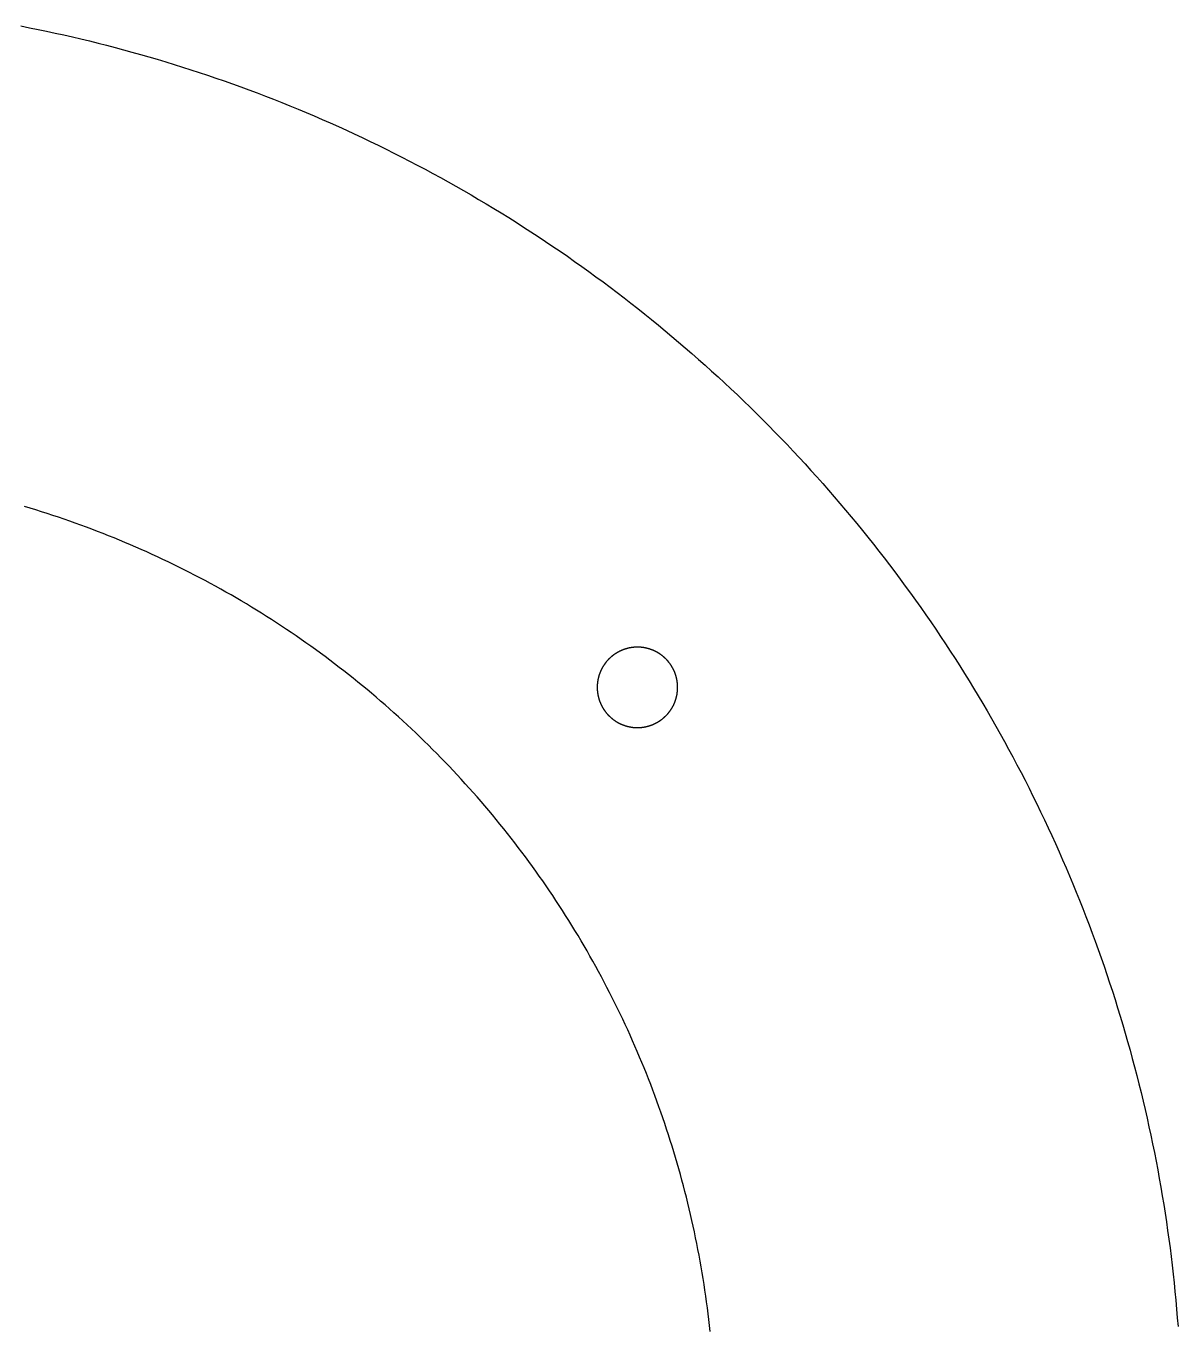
# Model space of a CAD drawing. Header units: millimetres. Extents: x -89 to 89, y -89 to 102.
# Drawn here: x 17.1 to 88.8, y 6.6 to 87.4 of the extents above; entities that cross this region are included whole.
import ezdxf

# ---------------------------------------------------------------- set-up
doc = ezdxf.new("R2010")
doc.units = ezdxf.units.MM
doc.layers.add('CUT', color=7, linetype='Continuous')

msp = doc.modelspace()

# ---------------------------------------------------------------- linework, layer by layer
at = {"layer": 'CUT'}
for points in [[(16.827, 87.395), (17.363, 87.29), (17.898, 87.182), (18.433, 87.07), (18.967, 86.956), (19.5, 86.837), (20.032, 86.716), (20.564, 86.592), (21.095, 86.464), (21.625, 86.333), (22.155, 86.198), (22.683, 86.061), (23.211, 85.92), (23.737, 85.776), (24.263, 85.629), (24.788, 85.478), (25.312, 85.325), (25.835, 85.168), (26.357, 85.008), (26.879, 84.844), (27.399, 84.678), (27.918, 84.508), (28.436, 84.335), (28.953, 84.159), (29.468, 83.98), (29.983, 83.797), (30.497, 83.612), (31.009, 83.423), (31.521, 83.231), (32.031, 83.036), (32.54, 82.838), (33.047, 82.637), (33.554, 82.433), (34.059, 82.225), (34.563, 82.015), (35.065, 81.801), (35.567, 81.584), (36.066, 81.365), (36.565, 81.142), (37.062, 80.916), (37.558, 80.687), (38.052, 80.455), (38.545, 80.22), (39.037, 79.982), (39.527, 79.741), (40.015, 79.497), (40.502, 79.25), (40.988, 79), (41.472, 78.747), (41.954, 78.491), (42.435, 78.232), (42.914, 77.97), (43.392, 77.705), (43.868, 77.438), (44.342, 77.167), (44.815, 76.894), (45.286, 76.617), (45.755, 76.338), (46.223, 76.056), (46.688, 75.771), (47.153, 75.483), (47.615, 75.192), (48.075, 74.898), (48.534, 74.602), (48.991, 74.303), (49.446, 74.001), (49.899, 73.696), (50.35, 73.388), (50.799, 73.078), (51.247, 72.765), (51.692, 72.449), (52.136, 72.131), (52.578, 71.809), (53.017, 71.485), (53.455, 71.159), (53.89, 70.829), (54.324, 70.497), (54.756, 70.163), (55.185, 69.826), (55.612, 69.486), (56.038, 69.143), (56.461, 68.798), (56.882, 68.45), (57.301, 68.1), (57.718, 67.747), (58.132, 67.392), (58.545, 67.034), (58.955, 66.673), (59.363, 66.31), (59.769, 65.945), (60.172, 65.577), (60.573, 65.206), (60.972, 64.833), (61.369, 64.458), (61.763, 64.08), (62.155, 63.7), (62.545, 63.317), (62.933, 62.933), (63.317, 62.545), (63.7, 62.155), (64.08, 61.763), (64.458, 61.369), (64.833, 60.972), (65.206, 60.573), (65.577, 60.172), (65.945, 59.769), (66.31, 59.363), (66.673, 58.955), (67.034, 58.545), (67.392, 58.132), (67.747, 57.718), (68.1, 57.301), (68.45, 56.882), (68.798, 56.461), (69.143, 56.038), (69.486, 55.612), (69.826, 55.185), (70.163, 54.756), (70.497, 54.324), (70.829, 53.89), (71.159, 53.455), (71.485, 53.017), (71.809, 52.578), (72.131, 52.136), (72.449, 51.692), (72.765, 51.247), (73.078, 50.799), (73.388, 50.35), (73.696, 49.899), (74.001, 49.446), (74.303, 48.991), (74.602, 48.534), (74.898, 48.075), (75.192, 47.615), (75.483, 47.153), (75.771, 46.688), (76.056, 46.223), (76.338, 45.755), (76.617, 45.286), (76.894, 44.815), (77.167, 44.342), (77.438, 43.868), (77.705, 43.392), (77.97, 42.914), (78.232, 42.435), (78.491, 41.954), (78.747, 41.472), (79, 40.988), (79.25, 40.502), (79.497, 40.015), (79.741, 39.527), (79.982, 39.037), (80.22, 38.545), (80.455, 38.052), (80.687, 37.558), (80.916, 37.062), (81.142, 36.565), (81.365, 36.066), (81.584, 35.567), (81.801, 35.065), (82.015, 34.563), (82.225, 34.059), (82.433, 33.554), (82.637, 33.047), (82.838, 32.54), (83.036, 32.031), (83.231, 31.521), (83.423, 31.009), (83.612, 30.497), (83.797, 29.983), (83.98, 29.468), (84.159, 28.953), (84.335, 28.436), (84.508, 27.918), (84.678, 27.399), (84.844, 26.879), (85.008, 26.357), (85.168, 25.835), (85.325, 25.312), (85.478, 24.788), (85.629, 24.263), (85.776, 23.737), (85.92, 23.211), (86.061, 22.683), (86.198, 22.155), (86.333, 21.625), (86.464, 21.095), (86.592, 20.564), (86.716, 20.032), (86.837, 19.5), (86.956, 18.967), (87.07, 18.433), (87.182, 17.898), (87.29, 17.363), (87.395, 16.827), (87.496, 16.291), (87.595, 15.753), (87.69, 15.216), (87.781, 14.677), (87.87, 14.138), (87.955, 13.599), (88.037, 13.059), (88.115, 12.519), (88.19, 11.978), (88.262, 11.436), (88.331, 10.895), (88.396, 10.352), (88.458, 9.81), (88.516, 9.267), (88.571, 8.724), (88.623, 8.18), (88.672, 7.636), (88.717, 7.092), (88.759, 6.547)], [(59.674, 6.247), (59.634, 6.613), (59.593, 6.979), (59.549, 7.345), (59.503, 7.71), (59.454, 8.075), (59.403, 8.439), (59.351, 8.804), (59.295, 9.168), (59.238, 9.531), (59.178, 9.895), (59.117, 10.258), (59.053, 10.62), (58.986, 10.982), (58.918, 11.344), (58.847, 11.705), (58.774, 12.066), (58.699, 12.427), (58.622, 12.787), (58.542, 13.146), (58.46, 13.505), (58.376, 13.863), (58.29, 14.221), (58.202, 14.579), (58.111, 14.936), (58.019, 15.292), (57.924, 15.648), (57.827, 16.003), (57.727, 16.357), (57.626, 16.711), (57.522, 17.064), (57.416, 17.417), (57.308, 17.769), (57.198, 18.12), (57.086, 18.471), (56.972, 18.821), (56.855, 19.17), (56.736, 19.519), (56.616, 19.866), (56.493, 20.213), (56.368, 20.56), (56.24, 20.905), (56.111, 21.25), (55.98, 21.594), (55.846, 21.937), (55.71, 22.279), (55.573, 22.62), (55.433, 22.961), (55.291, 23.301), (55.147, 23.64), (55.001, 23.977), (54.853, 24.314), (54.702, 24.651), (54.55, 24.986), (54.396, 25.32), (54.239, 25.653), (54.081, 25.986), (53.92, 26.317), (53.758, 26.647), (53.593, 26.977), (53.427, 27.305), (53.258, 27.632), (53.088, 27.959), (52.915, 28.284), (52.741, 28.608), (52.564, 28.931), (52.386, 29.253), (52.205, 29.574), (52.023, 29.894), (51.838, 30.212), (51.652, 30.53), (51.464, 30.846), (51.273, 31.161), (51.081, 31.475), (50.887, 31.788), (50.691, 32.1), (50.493, 32.41), (50.293, 32.719), (50.092, 33.027), (49.888, 33.334), (49.683, 33.64), (49.475, 33.944), (49.266, 34.247), (49.055, 34.548), (48.842, 34.849), (48.627, 35.148), (48.411, 35.446), (48.192, 35.742), (47.972, 36.037), (47.75, 36.331), (47.526, 36.623), (47.301, 36.914), (47.073, 37.203), (46.844, 37.492), (46.613, 37.778), (46.381, 38.064), (46.146, 38.347), (45.91, 38.63), (45.672, 38.911), (45.433, 39.19), (45.191, 39.468), (44.948, 39.745), (44.703, 40.02), (44.457, 40.294), (44.209, 40.566), (43.959, 40.836), (43.708, 41.105), (43.455, 41.372), (43.2, 41.638), (42.944, 41.903), (42.686, 42.165), (42.426, 42.426), (42.165, 42.686), (41.903, 42.944), (41.638, 43.2), (41.372, 43.455), (41.105, 43.708), (40.836, 43.959), (40.566, 44.209), (40.294, 44.457), (40.02, 44.703), (39.745, 44.948), (39.468, 45.191), (39.19, 45.433), (38.911, 45.672), (38.63, 45.91), (38.347, 46.146), (38.064, 46.381), (37.778, 46.613), (37.492, 46.844), (37.203, 47.073), (36.914, 47.301), (36.623, 47.526), (36.331, 47.75), (36.037, 47.972), (35.742, 48.192), (35.446, 48.411), (35.148, 48.627), (34.849, 48.842), (34.548, 49.055), (34.247, 49.266), (33.944, 49.475), (33.64, 49.683), (33.334, 49.888), (33.027, 50.092), (32.719, 50.293), (32.41, 50.493), (32.1, 50.691), (31.788, 50.887), (31.475, 51.081), (31.161, 51.273), (30.846, 51.464), (30.53, 51.652), (30.212, 51.838), (29.894, 52.023), (29.574, 52.205), (29.253, 52.386), (28.931, 52.564), (28.608, 52.741), (28.284, 52.915), (27.959, 53.088), (27.632, 53.258), (27.305, 53.427), (26.977, 53.593), (26.647, 53.758), (26.317, 53.92), (25.986, 54.081), (25.653, 54.239), (25.32, 54.396), (24.986, 54.55), (24.651, 54.702), (24.314, 54.853), (23.977, 55.001), (23.64, 55.147), (23.301, 55.291), (22.961, 55.433), (22.62, 55.573), (22.279, 55.71), (21.937, 55.846), (21.594, 55.98), (21.25, 56.111), (20.905, 56.24), (20.56, 56.368), (20.213, 56.493), (19.866, 56.616), (19.519, 56.736), (19.17, 56.855), (18.821, 56.972), (18.471, 57.086), (18.12, 57.198), (17.769, 57.308), (17.417, 57.416), (17.064, 57.522)]]:
    msp.add_lwpolyline(points, dxfattribs=at)
msp.add_lwpolyline([(57.652, 46.403), (57.651, 46.419), (57.65, 46.434), (57.65, 46.449), (57.648, 46.465), (57.647, 46.48), (57.646, 46.495), (57.645, 46.51), (57.643, 46.526), (57.642, 46.541), (57.64, 46.556), (57.638, 46.572), (57.636, 46.587), (57.634, 46.602), (57.632, 46.617), (57.63, 46.632), (57.628, 46.648), (57.626, 46.663), (57.623, 46.678), (57.621, 46.693), (57.618, 46.708), (57.616, 46.723), (57.613, 46.738), (57.61, 46.753), (57.607, 46.768), (57.604, 46.783), (57.601, 46.798), (57.598, 46.813), (57.594, 46.828), (57.591, 46.843), (57.588, 46.858), (57.584, 46.873), (57.58, 46.888), (57.577, 46.903), (57.573, 46.918), (57.569, 46.933), (57.565, 46.947), (57.561, 46.962), (57.556, 46.977), (57.552, 46.992), (57.548, 47.006), (57.543, 47.021), (57.538, 47.036), (57.534, 47.05), (57.529, 47.065), (57.524, 47.079), (57.519, 47.094), (57.514, 47.108), (57.509, 47.123), (57.504, 47.137), (57.499, 47.152), (57.493, 47.166), (57.488, 47.18), (57.482, 47.195), (57.476, 47.209), (57.471, 47.223), (57.465, 47.237), (57.459, 47.252), (57.453, 47.266), (57.447, 47.28), (57.441, 47.294), (57.434, 47.308), (57.428, 47.322), (57.422, 47.336), (57.415, 47.35), (57.409, 47.363), (57.402, 47.377), (57.395, 47.391), (57.388, 47.405), (57.381, 47.418), (57.374, 47.432), (57.367, 47.446), (57.36, 47.459), (57.353, 47.473), (57.345, 47.486), (57.338, 47.5), (57.33, 47.513), (57.323, 47.526), (57.315, 47.54), (57.307, 47.553), (57.3, 47.566), (57.292, 47.579), (57.284, 47.592), (57.276, 47.605), (57.267, 47.618), (57.259, 47.631), (57.251, 47.644), (57.242, 47.657), (57.234, 47.67), (57.225, 47.682), (57.217, 47.695), (57.208, 47.708), (57.199, 47.72), (57.19, 47.733), (57.181, 47.745), (57.172, 47.758), (57.163, 47.77), (57.154, 47.782), (57.145, 47.794), (57.135, 47.807), (57.126, 47.819), (57.117, 47.831), (57.107, 47.843), (57.097, 47.855), (57.088, 47.867), (57.078, 47.879), (57.068, 47.89), (57.058, 47.902), (57.048, 47.914), (57.038, 47.925), (57.028, 47.937), (57.018, 47.948), (57.008, 47.96), (56.997, 47.971), (56.987, 47.982), (56.976, 47.993), (56.966, 48.005), (56.955, 48.016), (56.945, 48.027), (56.934, 48.038), (56.923, 48.048), (56.912, 48.059), (56.901, 48.07), (56.89, 48.081), (56.879, 48.091), (56.868, 48.102), (56.857, 48.112), (56.845, 48.123), (56.834, 48.133), (56.823, 48.143), (56.811, 48.154), (56.8, 48.164), (56.788, 48.174), (56.776, 48.184), (56.765, 48.194), (56.753, 48.203), (56.741, 48.213), (56.729, 48.223), (56.717, 48.233), (56.705, 48.242), (56.693, 48.252), (56.681, 48.261), (56.669, 48.27), (56.657, 48.28), (56.644, 48.289), (56.632, 48.298), (56.62, 48.307), (56.607, 48.316), (56.595, 48.325), (56.582, 48.333), (56.57, 48.342), (56.557, 48.351), (56.544, 48.359), (56.531, 48.368), (56.519, 48.376), (56.506, 48.385), (56.493, 48.393), (56.48, 48.401), (56.467, 48.409), (56.454, 48.417), (56.44, 48.425), (56.427, 48.433), (56.414, 48.441), (56.401, 48.448), (56.387, 48.456), (56.374, 48.463), (56.361, 48.471), (56.347, 48.478), (56.334, 48.486), (56.32, 48.493), (56.307, 48.5), (56.293, 48.507), (56.279, 48.514), (56.266, 48.521), (56.252, 48.527), (56.238, 48.534), (56.224, 48.541), (56.21, 48.547), (56.196, 48.554), (56.182, 48.56), (56.168, 48.566), (56.154, 48.572), (56.14, 48.578), (56.126, 48.584), (56.112, 48.59), (56.098, 48.596), (56.083, 48.602), (56.069, 48.608), (56.055, 48.613), (56.041, 48.619), (56.026, 48.624), (56.012, 48.629), (55.997, 48.635), (55.983, 48.64), (55.968, 48.645), (55.954, 48.65), (55.939, 48.655), (55.925, 48.659), (55.91, 48.664), (55.896, 48.669), (55.881, 48.673), (55.866, 48.677), (55.851, 48.682), (55.837, 48.686), (55.822, 48.69), (55.807, 48.694), (55.792, 48.698), (55.778, 48.702), (55.763, 48.706), (55.748, 48.709), (55.733, 48.713), (55.718, 48.717), (55.703, 48.72), (55.688, 48.723), (55.673, 48.727), (55.658, 48.73), (55.643, 48.733), (55.628, 48.736), (55.613, 48.738), (55.598, 48.741), (55.583, 48.744), (55.567, 48.746), (55.552, 48.749), (55.537, 48.751), (55.522, 48.754), (55.507, 48.756), (55.492, 48.758), (55.476, 48.76), (55.461, 48.762), (55.446, 48.764), (55.431, 48.765), (55.416, 48.767), (55.4, 48.769), (55.385, 48.77), (55.37, 48.771), (55.354, 48.773), (55.339, 48.774), (55.324, 48.775), (55.309, 48.776), (55.293, 48.777), (55.278, 48.778), (55.263, 48.778), (55.247, 48.779), (55.232, 48.78), (55.217, 48.78), (55.201, 48.78), (55.186, 48.781), (55.171, 48.781), (55.155, 48.781), (55.14, 48.781), (55.125, 48.781), (55.109, 48.78), (55.094, 48.78), (55.079, 48.78), (55.063, 48.779), (55.048, 48.778), (55.033, 48.778), (55.017, 48.777), (55.002, 48.776), (54.987, 48.775), (54.971, 48.774), (54.956, 48.773), (54.941, 48.771), (54.925, 48.77), (54.91, 48.769), (54.895, 48.767), (54.88, 48.765), (54.864, 48.764), (54.849, 48.762), (54.834, 48.76), (54.819, 48.758), (54.804, 48.756), (54.788, 48.754), (54.773, 48.751), (54.758, 48.749), (54.743, 48.746), (54.728, 48.744), (54.713, 48.741), (54.698, 48.738), (54.683, 48.736), (54.667, 48.733), (54.652, 48.73), (54.637, 48.727), (54.622, 48.723), (54.607, 48.72), (54.592, 48.717), (54.578, 48.713), (54.563, 48.709), (54.548, 48.706), (54.533, 48.702), (54.518, 48.698), (54.503, 48.694), (54.488, 48.69), (54.474, 48.686), (54.459, 48.682), (54.444, 48.677), (54.429, 48.673), (54.415, 48.669), (54.4, 48.664), (54.386, 48.659), (54.371, 48.655), (54.356, 48.65), (54.342, 48.645), (54.327, 48.64), (54.313, 48.635), (54.299, 48.629), (54.284, 48.624), (54.27, 48.619), (54.255, 48.613), (54.241, 48.608), (54.227, 48.602), (54.213, 48.596), (54.198, 48.59), (54.184, 48.584), (54.17, 48.578), (54.156, 48.572), (54.142, 48.566), (54.128, 48.56), (54.114, 48.554), (54.1, 48.547), (54.086, 48.541), (54.072, 48.534), (54.059, 48.527), (54.045, 48.521), (54.031, 48.514), (54.017, 48.507), (54.004, 48.5), (53.99, 48.493), (53.977, 48.486), (53.963, 48.478), (53.95, 48.471), (53.936, 48.463), (53.923, 48.456), (53.91, 48.448), (53.896, 48.441), (53.883, 48.433), (53.87, 48.425), (53.857, 48.417), (53.844, 48.409), (53.831, 48.401), (53.818, 48.393), (53.805, 48.385), (53.792, 48.376), (53.779, 48.368), (53.766, 48.359), (53.754, 48.351), (53.741, 48.342), (53.728, 48.333), (53.716, 48.325), (53.703, 48.316), (53.691, 48.307), (53.678, 48.298), (53.666, 48.289), (53.654, 48.28), (53.641, 48.27), (53.629, 48.261), (53.617, 48.252), (53.605, 48.242), (53.593, 48.233), (53.581, 48.223), (53.569, 48.213), (53.557, 48.203), (53.546, 48.194), (53.534, 48.184), (53.522, 48.174), (53.511, 48.164), (53.499, 48.154), (53.488, 48.143), (53.476, 48.133), (53.465, 48.123), (53.454, 48.112), (53.442, 48.102), (53.431, 48.091), (53.42, 48.081), (53.409, 48.07), (53.398, 48.059), (53.387, 48.048), (53.377, 48.038), (53.366, 48.027), (53.355, 48.016), (53.345, 48.005), (53.334, 47.993), (53.324, 47.982), (53.313, 47.971), (53.303, 47.96), (53.293, 47.948), (53.282, 47.937), (53.272, 47.925), (53.262, 47.914), (53.252, 47.902), (53.242, 47.89), (53.232, 47.879), (53.223, 47.867), (53.213, 47.855), (53.203, 47.843), (53.194, 47.831), (53.184, 47.819), (53.175, 47.807), (53.166, 47.794), (53.156, 47.782), (53.147, 47.77), (53.138, 47.758), (53.129, 47.745), (53.12, 47.733), (53.111, 47.72), (53.102, 47.708), (53.094, 47.695), (53.085, 47.682), (53.077, 47.67), (53.068, 47.657), (53.06, 47.644), (53.051, 47.631), (53.043, 47.618), (53.035, 47.605), (53.027, 47.592), (53.019, 47.579), (53.011, 47.566), (53.003, 47.553), (52.995, 47.54), (52.988, 47.526), (52.98, 47.513), (52.972, 47.5), (52.965, 47.486), (52.958, 47.473), (52.95, 47.459), (52.943, 47.446), (52.936, 47.432), (52.929, 47.418), (52.922, 47.405), (52.915, 47.391), (52.909, 47.377), (52.902, 47.363), (52.895, 47.35), (52.889, 47.336), (52.882, 47.322), (52.876, 47.308), (52.87, 47.294), (52.864, 47.28), (52.857, 47.266), (52.851, 47.252), (52.846, 47.237), (52.84, 47.223), (52.834, 47.209), (52.828, 47.195), (52.823, 47.18), (52.817, 47.166), (52.812, 47.152), (52.807, 47.137), (52.801, 47.123), (52.796, 47.108), (52.791, 47.094), (52.786, 47.079), (52.781, 47.065), (52.777, 47.05), (52.772, 47.036), (52.767, 47.021), (52.763, 47.006), (52.758, 46.992), (52.754, 46.977), (52.75, 46.962), (52.746, 46.947), (52.742, 46.933), (52.738, 46.918), (52.734, 46.903), (52.73, 46.888), (52.726, 46.873), (52.723, 46.858), (52.719, 46.843), (52.716, 46.828), (52.713, 46.813), (52.709, 46.798), (52.706, 46.783), (52.703, 46.768), (52.7, 46.753), (52.697, 46.738), (52.695, 46.723), (52.692, 46.708), (52.689, 46.693), (52.687, 46.678), (52.685, 46.663), (52.682, 46.648), (52.68, 46.632), (52.678, 46.617), (52.676, 46.602), (52.674, 46.587), (52.672, 46.572), (52.67, 46.556), (52.669, 46.541), (52.667, 46.526), (52.666, 46.51), (52.664, 46.495), (52.663, 46.48), (52.662, 46.465), (52.661, 46.449), (52.66, 46.434), (52.659, 46.419), (52.658, 46.403), (52.658, 46.388), (52.657, 46.373), (52.656, 46.357), (52.656, 46.342), (52.656, 46.327), (52.655, 46.311), (52.655, 46.296), (52.655, 46.281), (52.655, 46.265), (52.655, 46.25), (52.656, 46.235), (52.656, 46.219), (52.656, 46.204), (52.657, 46.189), (52.658, 46.173), (52.658, 46.158), (52.659, 46.143), (52.66, 46.127), (52.661, 46.112), (52.662, 46.097), (52.663, 46.082), (52.664, 46.066), (52.666, 46.051), (52.667, 46.036), (52.669, 46.02), (52.67, 46.005), (52.672, 45.99), (52.674, 45.975), (52.676, 45.959), (52.678, 45.944), (52.68, 45.929), (52.682, 45.914), (52.685, 45.899), (52.687, 45.884), (52.689, 45.868), (52.692, 45.853), (52.695, 45.838), (52.697, 45.823), (52.7, 45.808), (52.703, 45.793), (52.706, 45.778), (52.709, 45.763), (52.713, 45.748), (52.716, 45.733), (52.719, 45.718), (52.723, 45.703), (52.726, 45.688), (52.73, 45.673), (52.734, 45.658), (52.738, 45.644), (52.742, 45.629), (52.746, 45.614), (52.75, 45.599), (52.754, 45.584), (52.758, 45.57), (52.763, 45.555), (52.767, 45.54), (52.772, 45.526), (52.777, 45.511), (52.781, 45.497), (52.786, 45.482), (52.791, 45.467), (52.796, 45.453), (52.801, 45.438), (52.807, 45.424), (52.812, 45.41), (52.817, 45.395), (52.823, 45.381), (52.828, 45.367), (52.834, 45.352), (52.84, 45.338), (52.846, 45.324), (52.851, 45.31), (52.857, 45.296), (52.864, 45.282), (52.87, 45.268), (52.876, 45.254), (52.882, 45.24), (52.889, 45.226), (52.895, 45.212), (52.902, 45.198), (52.909, 45.184), (52.915, 45.17), (52.922, 45.157), (52.929, 45.143), (52.936, 45.129), (52.943, 45.116), (52.95, 45.102), (52.958, 45.089), (52.965, 45.075), (52.972, 45.062), (52.98, 45.048), (52.988, 45.035), (52.995, 45.022), (53.003, 45.009), (53.011, 44.995), (53.019, 44.982), (53.027, 44.969), (53.035, 44.956), (53.043, 44.943), (53.051, 44.93), (53.06, 44.917), (53.068, 44.905), (53.077, 44.892), (53.085, 44.879), (53.094, 44.866), (53.102, 44.854), (53.111, 44.841), (53.12, 44.829), (53.129, 44.816), (53.138, 44.804), (53.147, 44.791), (53.156, 44.779), (53.166, 44.767), (53.175, 44.755), (53.184, 44.743), (53.194, 44.731), (53.203, 44.719), (53.213, 44.707), (53.223, 44.695), (53.232, 44.683), (53.242, 44.671), (53.252, 44.659), (53.262, 44.648), (53.272, 44.636), (53.282, 44.625), (53.293, 44.613), (53.303, 44.602), (53.313, 44.59), (53.324, 44.579), (53.334, 44.568), (53.345, 44.557), (53.355, 44.546), (53.366, 44.535), (53.377, 44.524), (53.387, 44.513), (53.398, 44.502), (53.409, 44.491), (53.42, 44.481), (53.431, 44.47), (53.442, 44.46), (53.454, 44.449), (53.465, 44.439), (53.476, 44.428), (53.488, 44.418), (53.499, 44.408), (53.511, 44.398), (53.522, 44.388), (53.534, 44.378), (53.546, 44.368), (53.557, 44.358), (53.569, 44.348), (53.581, 44.338), (53.593, 44.329), (53.605, 44.319), (53.617, 44.31), (53.629, 44.3), (53.641, 44.291), (53.654, 44.282), (53.666, 44.273), (53.678, 44.264), (53.691, 44.255), (53.703, 44.246), (53.716, 44.237), (53.728, 44.228), (53.741, 44.219), (53.754, 44.211), (53.766, 44.202), (53.779, 44.194), (53.792, 44.185), (53.805, 44.177), (53.818, 44.169), (53.831, 44.16), (53.844, 44.152), (53.857, 44.144), (53.87, 44.136), (53.883, 44.129), (53.896, 44.121), (53.91, 44.113), (53.923, 44.105), (53.936, 44.098), (53.95, 44.091), (53.963, 44.083), (53.977, 44.076), (53.99, 44.069), (54.004, 44.062), (54.017, 44.055), (54.031, 44.048), (54.045, 44.041), (54.059, 44.034), (54.072, 44.027), (54.086, 44.021), (54.1, 44.014), (54.114, 44.008), (54.128, 44.001), (54.142, 43.995), (54.156, 43.989), (54.17, 43.983), (54.184, 43.977), (54.198, 43.971), (54.213, 43.965), (54.227, 43.959), (54.241, 43.954), (54.255, 43.948), (54.27, 43.943), (54.284, 43.937), (54.299, 43.932), (54.313, 43.927), (54.327, 43.922), (54.342, 43.917), (54.356, 43.912), (54.371, 43.907), (54.386, 43.902), (54.4, 43.897), (54.415, 43.893), (54.429, 43.888), (54.444, 43.884), (54.459, 43.88), (54.474, 43.875), (54.488, 43.871), (54.503, 43.867), (54.518, 43.863), (54.533, 43.859), (54.548, 43.856), (54.563, 43.852), (54.578, 43.848), (54.592, 43.845), (54.607, 43.841), (54.622, 43.838), (54.637, 43.835), (54.652, 43.832), (54.667, 43.829), (54.683, 43.826), (54.698, 43.823), (54.713, 43.82), (54.728, 43.818), (54.743, 43.815), (54.758, 43.812), (54.773, 43.81), (54.788, 43.808), (54.804, 43.806), (54.819, 43.803), (54.834, 43.801), (54.849, 43.8), (54.864, 43.798), (54.88, 43.796), (54.895, 43.794), (54.91, 43.793), (54.925, 43.791), (54.941, 43.79), (54.956, 43.789), (54.971, 43.787), (54.987, 43.786), (55.002, 43.785), (55.017, 43.785), (55.033, 43.784), (55.048, 43.783), (55.063, 43.782), (55.079, 43.782), (55.094, 43.781), (55.109, 43.781), (55.125, 43.781), (55.14, 43.781), (55.155, 43.781), (55.171, 43.781), (55.186, 43.781), (55.201, 43.781), (55.217, 43.781), (55.232, 43.782), (55.247, 43.782), (55.263, 43.783), (55.278, 43.784), (55.293, 43.785), (55.309, 43.785), (55.324, 43.786), (55.339, 43.787), (55.354, 43.789), (55.37, 43.79), (55.385, 43.791), (55.4, 43.793), (55.416, 43.794), (55.431, 43.796), (55.446, 43.798), (55.461, 43.8), (55.476, 43.801), (55.492, 43.803), (55.507, 43.806), (55.522, 43.808), (55.537, 43.81), (55.552, 43.812), (55.567, 43.815), (55.583, 43.818), (55.598, 43.82), (55.613, 43.823), (55.628, 43.826), (55.643, 43.829), (55.658, 43.832), (55.673, 43.835), (55.688, 43.838), (55.703, 43.841), (55.718, 43.845), (55.733, 43.848), (55.748, 43.852), (55.763, 43.856), (55.778, 43.859), (55.792, 43.863), (55.807, 43.867), (55.822, 43.871), (55.837, 43.875), (55.851, 43.88), (55.866, 43.884), (55.881, 43.888), (55.896, 43.893), (55.91, 43.897), (55.925, 43.902), (55.939, 43.907), (55.954, 43.912), (55.968, 43.917), (55.983, 43.922), (55.997, 43.927), (56.012, 43.932), (56.026, 43.937), (56.041, 43.943), (56.055, 43.948), (56.069, 43.954), (56.083, 43.959), (56.098, 43.965), (56.112, 43.971), (56.126, 43.977), (56.14, 43.983), (56.154, 43.989), (56.168, 43.995), (56.182, 44.001), (56.196, 44.008), (56.21, 44.014), (56.224, 44.021), (56.238, 44.027), (56.252, 44.034), (56.266, 44.041), (56.279, 44.048), (56.293, 44.055), (56.307, 44.062), (56.32, 44.069), (56.334, 44.076), (56.347, 44.083), (56.361, 44.091), (56.374, 44.098), (56.387, 44.105), (56.401, 44.113), (56.414, 44.121), (56.427, 44.129), (56.44, 44.136), (56.454, 44.144), (56.467, 44.152), (56.48, 44.16), (56.493, 44.169), (56.506, 44.177), (56.519, 44.185), (56.531, 44.194), (56.544, 44.202), (56.557, 44.211), (56.57, 44.219), (56.582, 44.228), (56.595, 44.237), (56.607, 44.246), (56.62, 44.255), (56.632, 44.264), (56.644, 44.273), (56.657, 44.282), (56.669, 44.291), (56.681, 44.3), (56.693, 44.31), (56.705, 44.319), (56.717, 44.329), (56.729, 44.338), (56.741, 44.348), (56.753, 44.358), (56.765, 44.368), (56.776, 44.378), (56.788, 44.388), (56.8, 44.398), (56.811, 44.408), (56.823, 44.418), (56.834, 44.428), (56.845, 44.439), (56.857, 44.449), (56.868, 44.46), (56.879, 44.47), (56.89, 44.481), (56.901, 44.491), (56.912, 44.502), (56.923, 44.513), (56.934, 44.524), (56.945, 44.535), (56.955, 44.546), (56.966, 44.557), (56.976, 44.568), (56.987, 44.579), (56.997, 44.59), (57.008, 44.602), (57.018, 44.613), (57.028, 44.625), (57.038, 44.636), (57.048, 44.648), (57.058, 44.659), (57.068, 44.671), (57.078, 44.683), (57.088, 44.695), (57.097, 44.707), (57.107, 44.719), (57.117, 44.731), (57.126, 44.743), (57.135, 44.755), (57.145, 44.767), (57.154, 44.779), (57.163, 44.791), (57.172, 44.804), (57.181, 44.816), (57.19, 44.829), (57.199, 44.841), (57.208, 44.854), (57.217, 44.866), (57.225, 44.879), (57.234, 44.892), (57.242, 44.905), (57.251, 44.917), (57.259, 44.93), (57.267, 44.943), (57.276, 44.956), (57.284, 44.969), (57.292, 44.982), (57.3, 44.995), (57.307, 45.009), (57.315, 45.022), (57.323, 45.035), (57.33, 45.048), (57.338, 45.062), (57.345, 45.075), (57.353, 45.089), (57.36, 45.102), (57.367, 45.116), (57.374, 45.129), (57.381, 45.143), (57.388, 45.157), (57.395, 45.17), (57.402, 45.184), (57.409, 45.198), (57.415, 45.212), (57.422, 45.226), (57.428, 45.24), (57.434, 45.254), (57.441, 45.268), (57.447, 45.282), (57.453, 45.296), (57.459, 45.31), (57.465, 45.324), (57.471, 45.338), (57.476, 45.352), (57.482, 45.367), (57.488, 45.381), (57.493, 45.395), (57.499, 45.41), (57.504, 45.424), (57.509, 45.438), (57.514, 45.453), (57.519, 45.467), (57.524, 45.482), (57.529, 45.497), (57.534, 45.511), (57.538, 45.526), (57.543, 45.54), (57.548, 45.555), (57.552, 45.57), (57.556, 45.584), (57.561, 45.599), (57.565, 45.614), (57.569, 45.629), (57.573, 45.644), (57.577, 45.658), (57.58, 45.673), (57.584, 45.688), (57.588, 45.703), (57.591, 45.718), (57.594, 45.733), (57.598, 45.748), (57.601, 45.763), (57.604, 45.778), (57.607, 45.793), (57.61, 45.808), (57.613, 45.823), (57.616, 45.838), (57.618, 45.853), (57.621, 45.868), (57.623, 45.884), (57.626, 45.899), (57.628, 45.914), (57.63, 45.929), (57.632, 45.944), (57.634, 45.959), (57.636, 45.975), (57.638, 45.99), (57.64, 46.005), (57.642, 46.02), (57.643, 46.036), (57.645, 46.051), (57.646, 46.066), (57.647, 46.082), (57.648, 46.097), (57.65, 46.112), (57.65, 46.127), (57.651, 46.143), (57.652, 46.158), (57.653, 46.173), (57.654, 46.189), (57.654, 46.204), (57.654, 46.219), (57.655, 46.235), (57.655, 46.25), (57.655, 46.265), (57.655, 46.281), (57.655, 46.296), (57.655, 46.311), (57.655, 46.327), (57.654, 46.342), (57.654, 46.357), (57.654, 46.373), (57.653, 46.388)], close=True, dxfattribs=at)

doc.saveas('drawing.dxf')
